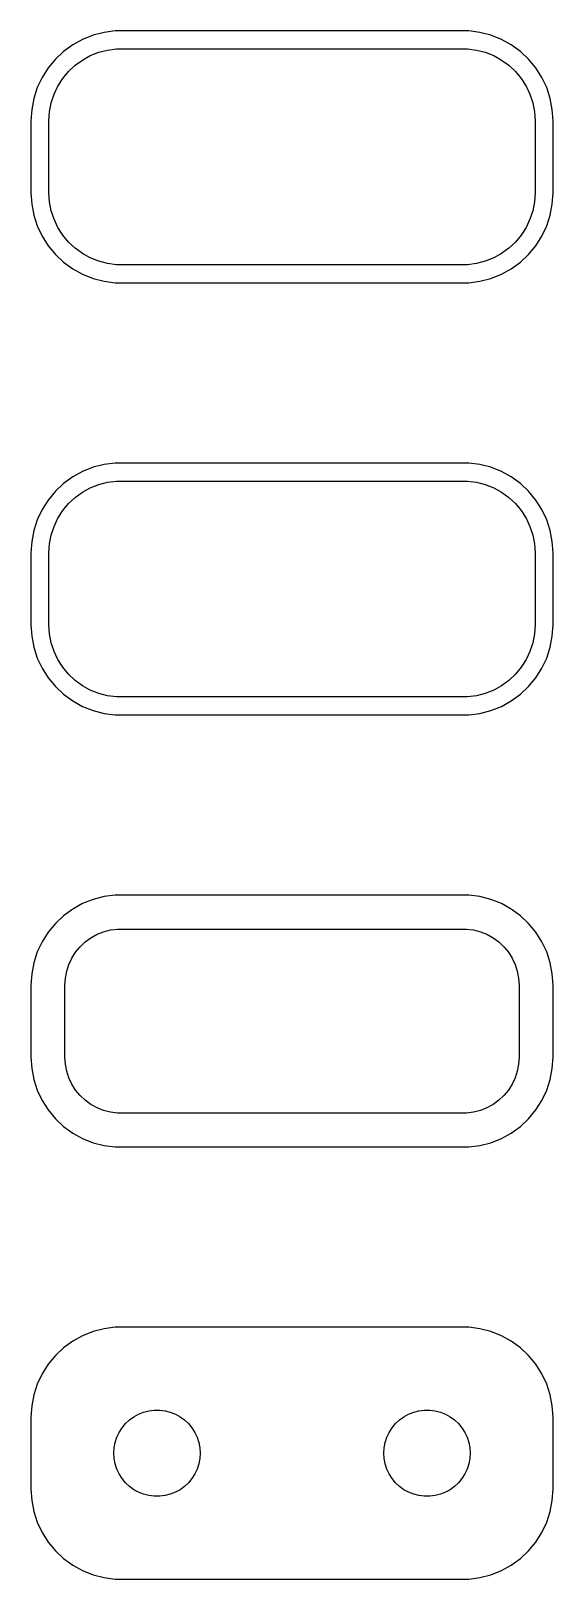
# Model space of a CAD drawing. Header units: metres. Extents: x -14.5 to 14.5, y 89 to 175.
import ezdxf

# ---------------------------------------------------------------- set-up
doc = ezdxf.new("R2010")
doc.units = ezdxf.units.M

msp = doc.modelspace()

# ---------------------------------------------------------------- linework, layer by layer
for p, q in [((-11.0451, 174.755), (-11.6289, 174.524)), ((-10.4369, 174.911), (-11.0451, 174.755)), ((-9.81395, 174.99), (-10.4369, 174.911)), ((9.81395, 174.99), (-9.81395, 174.99)), ((10.4369, 174.911), (9.81395, 174.99)), ((11.0451, 174.755), (10.4369, 174.911)), ((11.6289, 174.524), (11.0451, 174.755)), ((-12.6871, 173.853), (-13.1448, 173.423)), ((-12.1791, 174.222), (-12.6871, 173.853)), ((-11.6289, 174.524), (-12.1791, 174.222)), ((-11.2031, 173.619), (-10.7361, 173.804)), ((-10.7361, 173.804), (-10.2495, 173.929)), ((-10.2495, 173.929), (-9.75116, 173.992)), ((-9.75116, 173.992), (9.75116, 173.992)), ((9.75116, 173.992), (10.2495, 173.929)), ((10.2495, 173.929), (10.7361, 173.804)), ((10.7361, 173.804), (11.2031, 173.619)), ((12.1791, 174.222), (11.6289, 174.524)), ((12.6871, 173.853), (12.1791, 174.222)), ((13.1448, 173.423), (12.6871, 173.853)), ((-13.5451, 172.939), (-13.8815, 172.409)), ((-13.1448, 173.423), (-13.5451, 172.939)), ((-12.4159, 172.738), (-12.0497, 173.082)), ((-12.0497, 173.082), (-11.6433, 173.377)), ((-11.6433, 173.377), (-11.2031, 173.619)), ((11.2031, 173.619), (11.6433, 173.377)), ((11.6433, 173.377), (12.0497, 173.082)), ((12.0497, 173.082), (12.4159, 172.738)), ((13.5451, 172.939), (13.1448, 173.423)), ((13.8815, 172.409), (13.5451, 172.939)), ((-13.8815, 172.409), (-14.1489, 171.841)), ((-13.0052, 171.927), (-12.7361, 172.351)), ((-12.7361, 172.351), (-12.4159, 172.738)), ((12.4159, 172.738), (12.7361, 172.351)), ((12.7361, 172.351), (13.0052, 171.927)), ((14.1489, 171.841), (13.8815, 172.409)), ((-14.3429, 171.243), (-14.4606, 170.627)), ((-14.1489, 171.841), (-14.3429, 171.243)), ((-13.3743, 170.995), (-13.2191, 171.472)), ((-13.2191, 171.472), (-13.0052, 171.927)), ((13.0052, 171.927), (13.2191, 171.472)), ((13.2191, 171.472), (13.3743, 170.995)), ((14.3429, 171.243), (14.1489, 171.841)), ((14.4606, 170.627), (14.3429, 171.243)), ((-14.4606, 170.627), (-14.5, 170)), ((-13.5, 170), (-13.4684, 170.501)), ((-13.4684, 170.501), (-13.3743, 170.995)), ((13.3743, 170.995), (13.4684, 170.501)), ((13.4684, 170.501), (13.5, 170)), ((14.5, 170), (14.4606, 170.627)), ((-14.5, 170), (-14.5, 166)), ((-13.5, 166), (-13.5, 170)), ((13.5, 170), (13.5, 166)), ((14.5, 166), (14.5, 170)), ((-14.5, 166), (-14.4606, 165.373)), ((-13.4684, 165.499), (-13.5, 166)), ((13.5, 166), (13.4684, 165.499)), ((14.4606, 165.373), (14.5, 166)), ((-14.4606, 165.373), (-14.3429, 164.757)), ((-13.3743, 165.005), (-13.4684, 165.499)), ((13.4684, 165.499), (13.3743, 165.005)), ((14.3429, 164.757), (14.4606, 165.373)), ((-14.3429, 164.757), (-14.1489, 164.159)), ((-13.2191, 164.528), (-13.3743, 165.005)), ((-13.0052, 164.073), (-13.2191, 164.528)), ((13.2191, 164.528), (13.0052, 164.073)), ((13.3743, 165.005), (13.2191, 164.528)), ((14.1489, 164.159), (14.3429, 164.757)), ((-14.1489, 164.159), (-13.8815, 163.591)), ((-13.8815, 163.591), (-13.5451, 163.061)), ((-12.7361, 163.649), (-13.0052, 164.073)), ((-12.4159, 163.262), (-12.7361, 163.649)), ((12.7361, 163.649), (12.4159, 163.262)), ((13.0052, 164.073), (12.7361, 163.649)), ((13.5451, 163.061), (13.8815, 163.591)), ((13.8815, 163.591), (14.1489, 164.159)), ((-13.5451, 163.061), (-13.1448, 162.577)), ((-13.1448, 162.577), (-12.6871, 162.147)), ((-12.0497, 162.918), (-12.4159, 163.262)), ((-11.6433, 162.623), (-12.0497, 162.918)), ((-11.2031, 162.381), (-11.6433, 162.623)), ((11.6433, 162.623), (11.2031, 162.381)), ((12.0497, 162.918), (11.6433, 162.623)), ((12.4159, 163.262), (12.0497, 162.918)), ((12.6871, 162.147), (13.1448, 162.577)), ((13.1448, 162.577), (13.5451, 163.061)), ((-12.6871, 162.147), (-12.1791, 161.778)), ((-12.1791, 161.778), (-11.6289, 161.476)), ((-10.7361, 162.196), (-11.2031, 162.381)), ((-10.2495, 162.071), (-10.7361, 162.196)), ((-9.75116, 162.008), (-10.2495, 162.071)), ((9.75116, 162.008), (-9.75116, 162.008)), ((10.2495, 162.071), (9.75116, 162.008)), ((10.7361, 162.196), (10.2495, 162.071)), ((11.2031, 162.381), (10.7361, 162.196)), ((11.6289, 161.476), (12.1791, 161.778)), ((12.1791, 161.778), (12.6871, 162.147)), ((-11.6289, 161.476), (-11.0451, 161.245)), ((-11.0451, 161.245), (-10.4369, 161.089)), ((-10.4369, 161.089), (-9.81395, 161.01)), ((-9.81395, 161.01), (9.81395, 161.01)), ((9.81395, 161.01), (10.4369, 161.089)), ((10.4369, 161.089), (11.0451, 161.245)), ((11.0451, 161.245), (11.6289, 161.476)), ((-11.6289, 150.524), (-12.1791, 150.222)), ((-11.0451, 150.755), (-11.6289, 150.524)), ((-10.4369, 150.911), (-11.0451, 150.755)), ((-9.81395, 150.99), (-10.4369, 150.911)), ((9.81395, 150.99), (-9.81395, 150.99)), ((10.4369, 150.911), (9.81395, 150.99)), ((11.0451, 150.755), (10.4369, 150.911)), ((11.6289, 150.524), (11.0451, 150.755)), ((12.1791, 150.222), (11.6289, 150.524)), ((-12.6871, 149.853), (-13.1448, 149.423)), ((-12.1791, 150.222), (-12.6871, 149.853)), ((-11.6433, 149.377), (-11.2031, 149.619)), ((-11.2031, 149.619), (-10.7361, 149.804)), ((-10.7361, 149.804), (-10.2495, 149.929)), ((-10.2495, 149.929), (-9.75116, 149.992)), ((-9.75116, 149.992), (9.75116, 149.992)), ((9.75116, 149.992), (10.2495, 149.929)), ((10.2495, 149.929), (10.7361, 149.804)), ((10.7361, 149.804), (11.2031, 149.619)), ((11.2031, 149.619), (11.6433, 149.377)), ((12.6871, 149.853), (12.1791, 150.222)), ((13.1448, 149.423), (12.6871, 149.853)), ((-13.5451, 148.939), (-13.8815, 148.409)), ((-13.1448, 149.423), (-13.5451, 148.939)), ((-12.4159, 148.738), (-12.0497, 149.082)), ((-12.0497, 149.082), (-11.6433, 149.377)), ((11.6433, 149.377), (12.0497, 149.082)), ((12.0497, 149.082), (12.4159, 148.738)), ((13.5451, 148.939), (13.1448, 149.423)), ((13.8815, 148.409), (13.5451, 148.939)), ((-13.8815, 148.409), (-14.1489, 147.841)), ((-13.2191, 147.472), (-13.0052, 147.927)), ((-13.0052, 147.927), (-12.7361, 148.351)), ((-12.7361, 148.351), (-12.4159, 148.738)), ((12.4159, 148.738), (12.7361, 148.351)), ((12.7361, 148.351), (13.0052, 147.927)), ((13.0052, 147.927), (13.2191, 147.472)), ((14.1489, 147.841), (13.8815, 148.409)), ((-14.3429, 147.243), (-14.4606, 146.627)), ((-14.1489, 147.841), (-14.3429, 147.243)), ((-13.3743, 146.995), (-13.2191, 147.472)), ((13.2191, 147.472), (13.3743, 146.995)), ((14.3429, 147.243), (14.1489, 147.841)), ((14.4606, 146.627), (14.3429, 147.243)), ((-14.4606, 146.627), (-14.5, 146)), ((-13.5, 146), (-13.4684, 146.501)), ((-13.4684, 146.501), (-13.3743, 146.995)), ((13.3743, 146.995), (13.4684, 146.501)), ((13.4684, 146.501), (13.5, 146)), ((14.5, 146), (14.4606, 146.627)), ((-14.5, 146), (-14.5, 142)), ((-13.5, 142), (-13.5, 146)), ((13.5, 146), (13.5, 142)), ((14.5, 142), (14.5, 146)), ((-14.5, 142), (-14.4606, 141.373)), ((-13.4684, 141.499), (-13.5, 142)), ((13.5, 142), (13.4684, 141.499)), ((14.4606, 141.373), (14.5, 142)), ((-14.4606, 141.373), (-14.3429, 140.757)), ((-13.3743, 141.005), (-13.4684, 141.499)), ((13.4684, 141.499), (13.3743, 141.005)), ((14.3429, 140.757), (14.4606, 141.373)), ((-14.3429, 140.757), (-14.1489, 140.159)), ((-14.1489, 140.159), (-13.8815, 139.591)), ((-13.2191, 140.528), (-13.3743, 141.005)), ((-13.0052, 140.073), (-13.2191, 140.528)), ((13.2191, 140.528), (13.0052, 140.073)), ((13.3743, 141.005), (13.2191, 140.528)), ((13.8815, 139.591), (14.1489, 140.159)), ((14.1489, 140.159), (14.3429, 140.757)), ((-13.8815, 139.591), (-13.5451, 139.061)), ((-12.7361, 139.649), (-13.0052, 140.073)), ((-12.4159, 139.262), (-12.7361, 139.649)), ((12.7361, 139.649), (12.4159, 139.262)), ((13.0052, 140.073), (12.7361, 139.649)), ((13.5451, 139.061), (13.8815, 139.591)), ((-13.5451, 139.061), (-13.1448, 138.577)), ((-13.1448, 138.577), (-12.6871, 138.147)), ((-12.0497, 138.918), (-12.4159, 139.262)), ((-11.6433, 138.623), (-12.0497, 138.918)), ((-11.2031, 138.381), (-11.6433, 138.623)), ((11.6433, 138.623), (11.2031, 138.381)), ((12.0497, 138.918), (11.6433, 138.623)), ((12.4159, 139.262), (12.0497, 138.918)), ((12.6871, 138.147), (13.1448, 138.577)), ((13.1448, 138.577), (13.5451, 139.061)), ((-12.6871, 138.147), (-12.1791, 137.778)), ((-12.1791, 137.778), (-11.6289, 137.476)), ((-10.7361, 138.196), (-11.2031, 138.381)), ((-10.2495, 138.071), (-10.7361, 138.196)), ((-9.75116, 138.008), (-10.2495, 138.071)), ((9.75116, 138.008), (-9.75116, 138.008)), ((10.2495, 138.071), (9.75116, 138.008)), ((10.7361, 138.196), (10.2495, 138.071)), ((11.2031, 138.381), (10.7361, 138.196)), ((11.6289, 137.476), (12.1791, 137.778)), ((12.1791, 137.778), (12.6871, 138.147)), ((-11.6289, 137.476), (-11.0451, 137.245)), ((-11.0451, 137.245), (-10.4369, 137.089)), ((-10.4369, 137.089), (-9.81395, 137.01)), ((-9.81395, 137.01), (9.81395, 137.01)), ((9.81395, 137.01), (10.4369, 137.089)), ((10.4369, 137.089), (11.0451, 137.245)), ((11.0451, 137.245), (11.6289, 137.476)), ((-11.6289, 126.524), (-12.1791, 126.222)), ((-11.0451, 126.755), (-11.6289, 126.524)), ((-10.4369, 126.911), (-11.0451, 126.755)), ((-9.81395, 126.99), (-10.4369, 126.911)), ((9.81395, 126.99), (-9.81395, 126.99)), ((10.4369, 126.911), (9.81395, 126.99)), ((11.0451, 126.755), (10.4369, 126.911)), ((11.6289, 126.524), (11.0451, 126.755)), ((12.1791, 126.222), (11.6289, 126.524)), ((-12.6871, 125.853), (-13.1448, 125.423)), ((-12.1791, 126.222), (-12.6871, 125.853)), ((12.6871, 125.853), (12.1791, 126.222)), ((13.1448, 125.423), (12.6871, 125.853)), ((-13.5451, 124.939), (-13.8815, 124.409)), ((-13.1448, 125.423), (-13.5451, 124.939)), ((-11.168, 124.628), (-10.8254, 124.817)), ((-10.8254, 124.817), (-10.4619, 124.961)), ((-10.4619, 124.961), (-10.0833, 125.058)), ((-10.0833, 125.058), (-9.69545, 125.107)), ((-9.69545, 125.107), (9.69545, 125.107)), ((9.69545, 125.107), (10.0833, 125.058)), ((10.0833, 125.058), (10.4619, 124.961)), ((10.4619, 124.961), (10.8254, 124.817)), ((10.8254, 124.817), (11.168, 124.628)), ((13.5451, 124.939), (13.1448, 125.423)), ((13.8815, 124.409), (13.5451, 124.939)), ((-14.1489, 123.841), (-14.3429, 123.243)), ((-13.8815, 124.409), (-14.1489, 123.841)), ((-12.2279, 123.5), (-12.0184, 123.83)), ((-12.0184, 123.83), (-11.7692, 124.131)), ((-11.7692, 124.131), (-11.4842, 124.399)), ((-11.4842, 124.399), (-11.168, 124.628)), ((11.168, 124.628), (11.4842, 124.399)), ((11.4842, 124.399), (11.7692, 124.131)), ((11.7692, 124.131), (12.0184, 123.83)), ((12.0184, 123.83), (12.2279, 123.5)), ((14.1489, 123.841), (13.8815, 124.409)), ((14.3429, 123.243), (14.1489, 123.841)), ((-14.3429, 123.243), (-14.4606, 122.627)), ((-12.5151, 122.774), (-12.3943, 123.146)), ((-12.3943, 123.146), (-12.2279, 123.5)), ((12.2279, 123.5), (12.3943, 123.146)), ((12.3943, 123.146), (12.5151, 122.774)), ((14.4606, 122.627), (14.3429, 123.243)), ((-14.4606, 122.627), (-14.5, 122)), ((-12.6129, 122), (-12.5884, 122.39)), ((-12.5884, 122.39), (-12.5151, 122.774)), ((12.5151, 122.774), (12.5884, 122.39)), ((12.5884, 122.39), (12.6129, 122)), ((14.5, 122), (14.4606, 122.627)), ((-14.5, 122), (-14.5, 118)), ((-12.6129, 118), (-12.6129, 122)), ((12.6129, 122), (12.6129, 118)), ((14.5, 118), (14.5, 122)), ((-14.5, 118), (-14.4606, 117.373)), ((-12.5884, 117.61), (-12.6129, 118)), ((12.6129, 118), (12.5884, 117.61)), ((14.4606, 117.373), (14.5, 118)), ((-14.4606, 117.373), (-14.3429, 116.757)), ((-12.5151, 117.226), (-12.5884, 117.61)), ((-12.3943, 116.854), (-12.5151, 117.226)), ((12.5151, 117.226), (12.3943, 116.854)), ((12.5884, 117.61), (12.5151, 117.226)), ((14.3429, 116.757), (14.4606, 117.373)), ((-14.3429, 116.757), (-14.1489, 116.159)), ((-14.1489, 116.159), (-13.8815, 115.591)), ((-12.2279, 116.5), (-12.3943, 116.854)), ((-12.0184, 116.17), (-12.2279, 116.5)), ((-11.7692, 115.869), (-12.0184, 116.17)), ((12.0184, 116.17), (11.7692, 115.869)), ((12.2279, 116.5), (12.0184, 116.17)), ((12.3943, 116.854), (12.2279, 116.5)), ((13.8815, 115.591), (14.1489, 116.159)), ((14.1489, 116.159), (14.3429, 116.757)), ((-13.8815, 115.591), (-13.5451, 115.061)), ((-11.4842, 115.601), (-11.7692, 115.869)), ((-11.168, 115.372), (-11.4842, 115.601)), ((-10.8254, 115.183), (-11.168, 115.372)), ((11.168, 115.372), (10.8254, 115.183)), ((11.4842, 115.601), (11.168, 115.372)), ((11.7692, 115.869), (11.4842, 115.601)), ((13.5451, 115.061), (13.8815, 115.591)), ((-13.5451, 115.061), (-13.1448, 114.577)), ((-13.1448, 114.577), (-12.6871, 114.147)), ((-10.4619, 115.039), (-10.8254, 115.183)), ((-10.0833, 114.942), (-10.4619, 115.039)), ((-9.69545, 114.893), (-10.0833, 114.942)), ((9.69545, 114.893), (-9.69545, 114.893)), ((10.0833, 114.942), (9.69545, 114.893)), ((10.4619, 115.039), (10.0833, 114.942)), ((10.8254, 115.183), (10.4619, 115.039)), ((12.6871, 114.147), (13.1448, 114.577)), ((13.1448, 114.577), (13.5451, 115.061)), ((-12.6871, 114.147), (-12.1791, 113.778)), ((-12.1791, 113.778), (-11.6289, 113.476)), ((11.6289, 113.476), (12.1791, 113.778)), ((12.1791, 113.778), (12.6871, 114.147)), ((-11.6289, 113.476), (-11.0451, 113.245)), ((-11.0451, 113.245), (-10.4369, 113.089)), ((-10.4369, 113.089), (-9.81395, 113.01)), ((-9.81395, 113.01), (9.81395, 113.01)), ((9.81395, 113.01), (10.4369, 113.089)), ((10.4369, 113.089), (11.0451, 113.245)), ((11.0451, 113.245), (11.6289, 113.476)), ((-11.6289, 102.524), (-12.1791, 102.222)), ((-11.0451, 102.755), (-11.6289, 102.524)), ((-10.4369, 102.911), (-11.0451, 102.755)), ((-9.81395, 102.99), (-10.4369, 102.911)), ((9.81395, 102.99), (-9.81395, 102.99)), ((10.4369, 102.911), (9.81395, 102.99)), ((11.0451, 102.755), (10.4369, 102.911)), ((11.6289, 102.524), (11.0451, 102.755)), ((12.1791, 102.222), (11.6289, 102.524)), ((-12.6871, 101.853), (-13.1448, 101.423)), ((-12.1791, 102.222), (-12.6871, 101.853)), ((12.6871, 101.853), (12.1791, 102.222)), ((13.1448, 101.423), (12.6871, 101.853)), ((-13.5451, 100.939), (-13.8815, 100.409)), ((-13.1448, 101.423), (-13.5451, 100.939)), ((13.5451, 100.939), (13.1448, 101.423)), ((13.8815, 100.409), (13.5451, 100.939)), ((-14.1489, 99.8406), (-14.3429, 99.2434)), ((-13.8815, 100.409), (-14.1489, 99.8406)), ((14.1489, 99.8406), (13.8815, 100.409)), ((14.3429, 99.2434), (14.1489, 99.8406)), ((-14.3429, 99.2434), (-14.4606, 98.6267)), ((14.4606, 98.6267), (14.3429, 99.2434)), ((-14.4606, 98.6267), (-14.5, 98)), ((-9.02982, 97.8492), (-8.78598, 98.0264)), ((-8.78598, 98.0264), (-8.52187, 98.1716)), ((-8.52187, 98.1716), (-8.24164, 98.2825)), ((-8.24164, 98.2825), (-7.94971, 98.3575)), ((-7.94971, 98.3575), (-7.6507, 98.3953)), ((-7.6507, 98.3953), (-7.34929, 98.3953)), ((-7.34929, 98.3953), (-7.05028, 98.3575)), ((-7.05028, 98.3575), (-6.75835, 98.2825)), ((-6.75835, 98.2825), (-6.47812, 98.1716)), ((-6.47812, 98.1716), (-6.214, 98.0264)), ((-6.214, 98.0264), (-5.97017, 97.8492)), ((5.97017, 97.8492), (6.214, 98.0264)), ((6.214, 98.0264), (6.47812, 98.1716)), ((6.47812, 98.1716), (6.75835, 98.2825)), ((6.75835, 98.2825), (7.05028, 98.3575)), ((7.05028, 98.3575), (7.34929, 98.3953)), ((7.34929, 98.3953), (7.6507, 98.3953)), ((7.6507, 98.3953), (7.94971, 98.3575)), ((7.94971, 98.3575), (8.24164, 98.2825)), ((8.24164, 98.2825), (8.52187, 98.1716)), ((8.52187, 98.1716), (8.78598, 98.0264)), ((8.78598, 98.0264), (9.02982, 97.8492)), ((14.5, 98), (14.4606, 98.6267)), ((-14.5, 98), (-14.5, 94)), ((-9.60313, 97.1562), (-9.44164, 97.4107)), ((-9.44164, 97.4107), (-9.24951, 97.6429)), ((-9.24951, 97.6429), (-9.02982, 97.8492)), ((-5.97017, 97.8492), (-5.75047, 97.6429)), ((-5.75047, 97.6429), (-5.55835, 97.4107)), ((-5.55835, 97.4107), (-5.39685, 97.1562)), ((5.39685, 97.1562), (5.55835, 97.4107)), ((5.55835, 97.4107), (5.75047, 97.6429)), ((5.75047, 97.6429), (5.97017, 97.8492)), ((9.02982, 97.8492), (9.24951, 97.6429)), ((9.24951, 97.6429), (9.44164, 97.4107)), ((9.44164, 97.4107), (9.60313, 97.1562)), ((14.5, 94), (14.5, 98)), ((-9.89999, 96), (-9.88107, 96.3008)), ((-9.88107, 96.3008), (-9.82458, 96.5968)), ((-9.82458, 96.5968), (-9.73146, 96.8835)), ((-9.73146, 96.8835), (-9.60313, 97.1562)), ((-5.39685, 97.1562), (-5.26852, 96.8835)), ((-5.26852, 96.8835), (-5.1754, 96.5968)), ((-5.1754, 96.5968), (-5.11891, 96.3008)), ((-5.11891, 96.3008), (-5.09999, 96)), ((5.09999, 96), (5.11891, 96.3008)), ((5.11891, 96.3008), (5.1754, 96.5968)), ((5.1754, 96.5968), (5.26852, 96.8835)), ((5.26852, 96.8835), (5.39685, 97.1562)), ((9.60313, 97.1562), (9.73146, 96.8835)), ((9.73146, 96.8835), (9.82458, 96.5968)), ((9.82458, 96.5968), (9.88107, 96.3008)), ((9.88107, 96.3008), (9.89999, 96)), ((-9.88107, 95.6992), (-9.89999, 96)), ((-9.82458, 95.4032), (-9.88107, 95.6992)), ((-5.11891, 95.6992), (-5.1754, 95.4032)), ((-5.09999, 96), (-5.11891, 95.6992)), ((5.11891, 95.6992), (5.09999, 96)), ((5.1754, 95.4032), (5.11891, 95.6992)), ((9.88107, 95.6992), (9.82458, 95.4032)), ((9.89999, 96), (9.88107, 95.6992)), ((-9.73146, 95.1165), (-9.82458, 95.4032)), ((-9.60313, 94.8438), (-9.73146, 95.1165)), ((-9.44164, 94.5893), (-9.60313, 94.8438)), ((-9.24951, 94.3571), (-9.44164, 94.5893)), ((-5.55835, 94.5893), (-5.75047, 94.3571)), ((-5.39685, 94.8438), (-5.55835, 94.5893)), ((-5.26852, 95.1165), (-5.39685, 94.8438)), ((-5.1754, 95.4032), (-5.26852, 95.1165)), ((5.26852, 95.1165), (5.1754, 95.4032)), ((5.39685, 94.8438), (5.26852, 95.1165)), ((5.55835, 94.5893), (5.39685, 94.8438)), ((5.75047, 94.3571), (5.55835, 94.5893)), ((9.44164, 94.5893), (9.24951, 94.3571)), ((9.60313, 94.8438), (9.44164, 94.5893)), ((9.73146, 95.1165), (9.60313, 94.8438)), ((9.82458, 95.4032), (9.73146, 95.1165)), ((-14.5, 94), (-14.4606, 93.3733)), ((-9.02982, 94.1508), (-9.24951, 94.3571)), ((-8.78598, 93.9736), (-9.02982, 94.1508)), ((-8.52187, 93.8284), (-8.78598, 93.9736)), ((-8.24164, 93.7175), (-8.52187, 93.8284)), ((-6.47812, 93.8284), (-6.75835, 93.7175)), ((-6.214, 93.9736), (-6.47812, 93.8284)), ((-5.97017, 94.1508), (-6.214, 93.9736)), ((-5.75047, 94.3571), (-5.97017, 94.1508)), ((5.97017, 94.1508), (5.75047, 94.3571)), ((6.214, 93.9736), (5.97017, 94.1508)), ((6.47812, 93.8284), (6.214, 93.9736)), ((6.75835, 93.7175), (6.47812, 93.8284)), ((8.52187, 93.8284), (8.24164, 93.7175)), ((8.78598, 93.9736), (8.52187, 93.8284)), ((9.02982, 94.1508), (8.78598, 93.9736)), ((9.24951, 94.3571), (9.02982, 94.1508)), ((14.4606, 93.3733), (14.5, 94)), ((-14.4606, 93.3733), (-14.3429, 92.7566)), ((-7.94971, 93.6425), (-8.24164, 93.7175)), ((-7.6507, 93.6047), (-7.94971, 93.6425)), ((-7.34929, 93.6047), (-7.6507, 93.6047)), ((-7.05028, 93.6425), (-7.34929, 93.6047)), ((-6.75835, 93.7175), (-7.05028, 93.6425)), ((7.05028, 93.6425), (6.75835, 93.7175)), ((7.34929, 93.6047), (7.05028, 93.6425)), ((7.6507, 93.6047), (7.34929, 93.6047)), ((7.94971, 93.6425), (7.6507, 93.6047)), ((8.24164, 93.7175), (7.94971, 93.6425)), ((14.3429, 92.7566), (14.4606, 93.3733)), ((-14.3429, 92.7566), (-14.1489, 92.1594)), ((-14.1489, 92.1594), (-13.8815, 91.5912)), ((13.8815, 91.5912), (14.1489, 92.1594)), ((14.1489, 92.1594), (14.3429, 92.7566)), ((-13.8815, 91.5912), (-13.5451, 91.0611)), ((13.5451, 91.0611), (13.8815, 91.5912)), ((-13.5451, 91.0611), (-13.1448, 90.5773)), ((-13.1448, 90.5773), (-12.6871, 90.1474)), ((12.6871, 90.1474), (13.1448, 90.5773)), ((13.1448, 90.5773), (13.5451, 91.0611)), ((-12.6871, 90.1474), (-12.1791, 89.7784)), ((-12.1791, 89.7784), (-11.6289, 89.4759)), ((-11.6289, 89.4759), (-11.0451, 89.2447)), ((11.0451, 89.2447), (11.6289, 89.4759)), ((11.6289, 89.4759), (12.1791, 89.7784)), ((12.1791, 89.7784), (12.6871, 90.1474)), ((-11.0451, 89.2447), (-10.4369, 89.0886)), ((-10.4369, 89.0886), (-9.81395, 89.0099)), ((-9.81395, 89.0099), (9.81395, 89.0099)), ((9.81395, 89.0099), (10.4369, 89.0886)), ((10.4369, 89.0886), (11.0451, 89.2447))]:
    msp.add_line(p, q)

doc.saveas('drawing.dxf')
